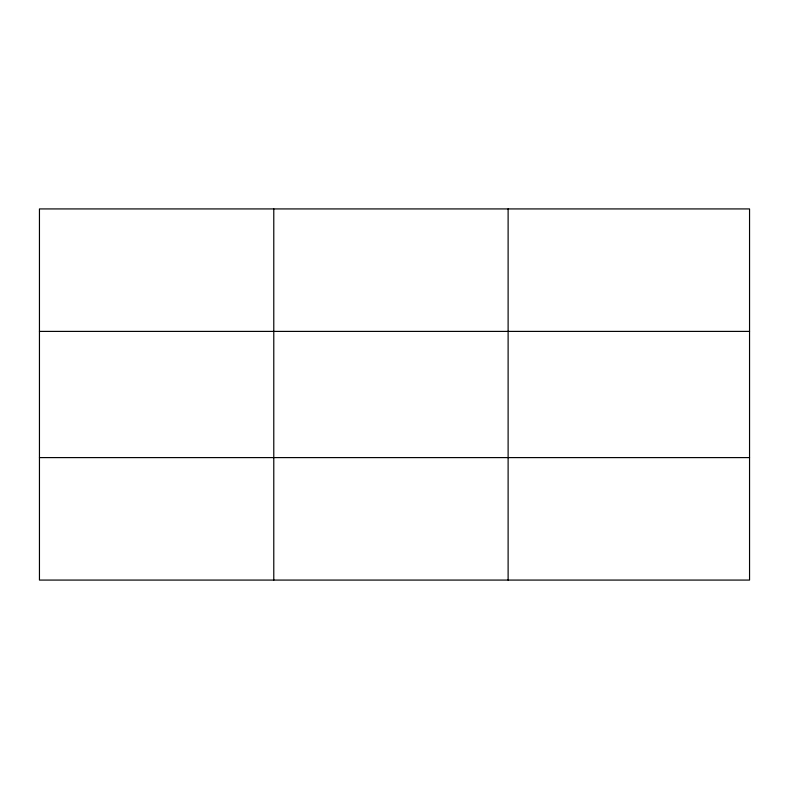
<?xml version="1.0" encoding="UTF-8"?>
<svg xmlns="http://www.w3.org/2000/svg" width="789" height="789" viewBox="0 0 789 789"><rect width="100%" height="100%" fill="white"/><g stroke="black" fill="none" stroke-linecap="round" stroke-linejoin="round"><path stroke-width="1.18" d="M273.783 580.073L273.783 208.927M508.116 580.073L508.116 208.927M749.55 457.6L749.55 580.073L39.45 580.073L39.45 208.927L749.55 208.927L749.55 457.6L39.45 457.6M39.45 331.4L749.55 331.4"/></g></svg>
